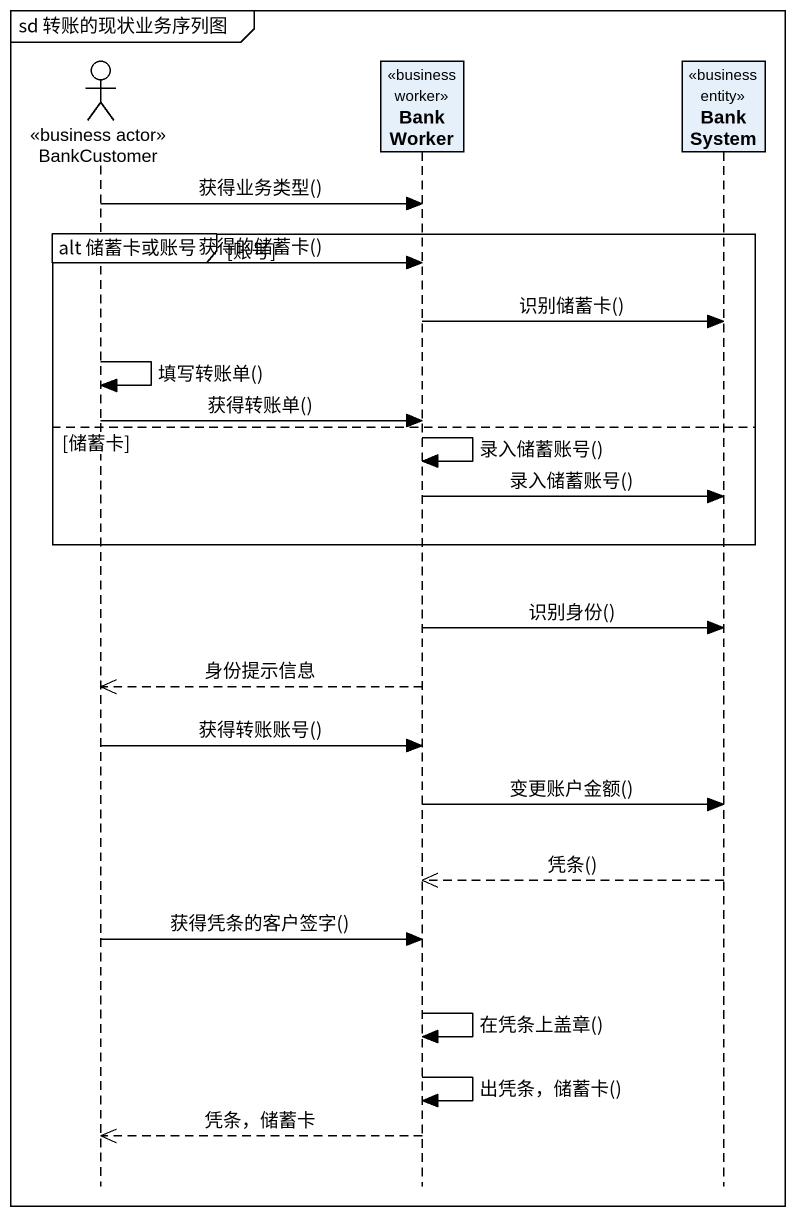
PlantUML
@startuml
mainframe sd 转账的现状业务序列图
hide footbox
actor BankCustomer <<business actor>>
participant BankWorker <<business worker>>
participant BankSystem <<business entity>>

BankCustomer -> BankWorker : 获得业务类型()
group alt 储蓄卡或账号 [账号]
  BankCustomer -> BankWorker : 获得的储蓄卡()
  BankWorker -> BankSystem : 识别储蓄卡()
  BankCustomer -> BankCustomer : 填写转账单()
  BankCustomer -> BankWorker : 获得转账单()
else 储蓄卡
  BankWorker -> BankWorker : 录入储蓄账号()
  BankWorker -> BankSystem : 录入储蓄账号()
end
BankWorker -> BankSystem : 识别身份()
BankWorker -->> BankCustomer : 身份提示信息
BankCustomer -> BankWorker : 获得转账账号()
BankWorker -> BankSystem : 变更账户金额()
BankSystem -->> BankWorker : 凭条()
BankCustomer -> BankWorker : 获得凭条的客户签字()
BankWorker -> BankWorker : 在凭条上盖章()
BankWorker -> BankWorker : 出凭条，储蓄卡()
BankWorker -->> BankCustomer : 凭条，储蓄卡
@enduml
